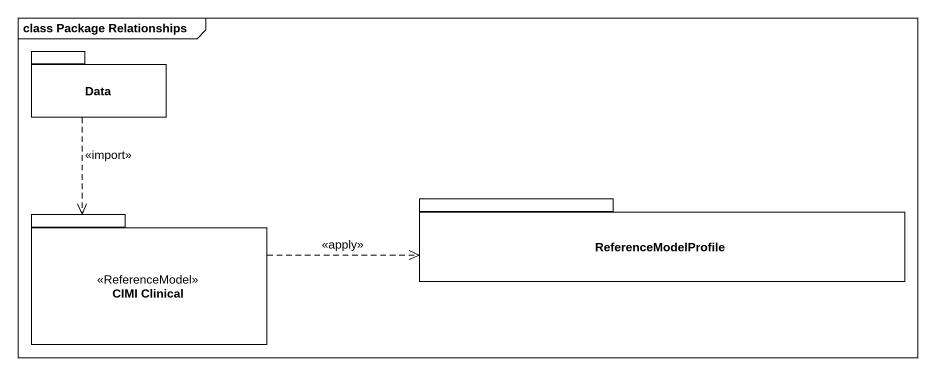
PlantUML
@startuml
mainframe class Package Relationships
package Data {
}
package "CIMI Clinical" as CIMI_Clinical <<ReferenceModel>> {
}
package ReferenceModelProfile {
}
Data ..> CIMI_Clinical : <<import>>
CIMI_Clinical .right.> ReferenceModelProfile : <<apply>>
@enduml
